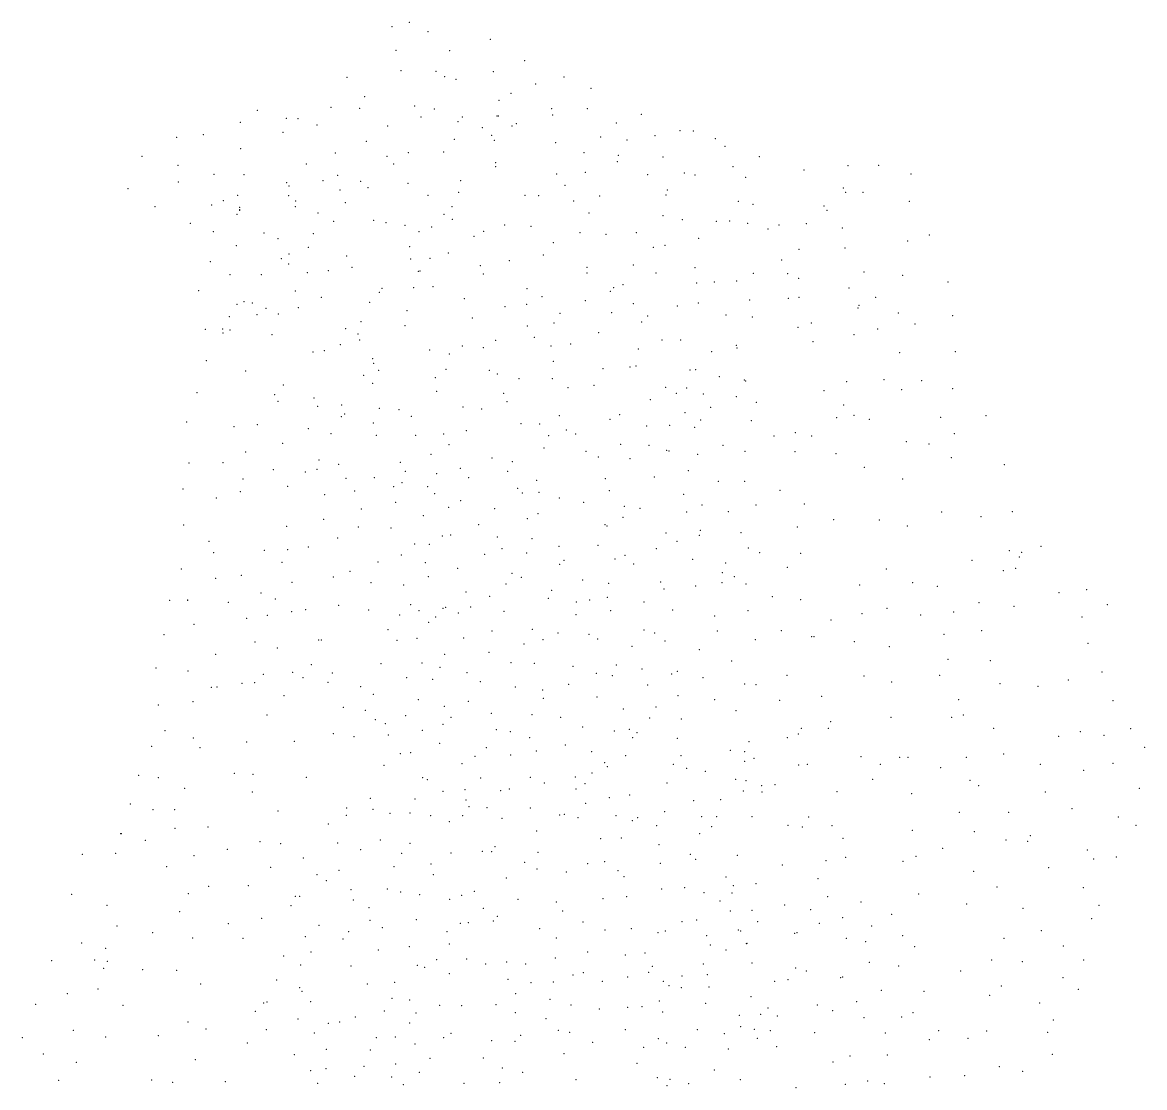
# Model space of a CAD drawing. Header units: metres. Extents: x 575963 to 576746, y 4027204 to 4027703.
# Drawn here: x 576504.6 to 576746.3, y 4027467.1 to 4027696.6 of the extents above; entities that cross this region are included whole.
import ezdxf

# ---------------------------------------------------------------- set-up
doc = ezdxf.new("R2010")
doc.units = ezdxf.units.M
doc.layers.add('NOKTAAĞAC', color=126, linetype='Continuous', lineweight=0)
doc.layers.add('NOKTAZEMIN', color=143, linetype='Continuous', lineweight=0)

msp = doc.modelspace()

# ---------------------------------------------------------------- linework, layer by layer
at = {"layer": 'NOKTAAĞAC'}
for p in [(576584.2203, 4027695.6578, 337.6478), (576587.9673, 4027696.5726, 337.7231), (576596.6343, 4027690.4596, 338.7802), (576612.7546, 4027688.3484, 339.9554), (576586.128, 4027686.1723, 338.566), (576593.6708, 4027686.0145, 339.2891), (576574.4893, 4027684.7301, 338.1095), (576595.5505, 4027684.9049, 339.5084), (576597.9534, 4027684.3305, 339.4249), (576615.1511, 4027683.2835, 340.7018), (576621.2602, 4027684.8159, 341.0573), (576609.8637, 4027681.3252, 340.5112), (576578.325, 4027680.5638, 339.1533), (576589.1056, 4027678.5449, 339.7861), (576607.2366, 4027679.7757, 340.8001), (576571.0244, 4027678.2801, 338.2067), (576577.2077, 4027678.0893, 339.2151), (576590.4477, 4027676.1825, 339.8973), (576593.349, 4027677.9613, 339.7818), (576599.3506, 4027676.1789, 340.4768), (576606.8296, 4027676.4375, 341.0185), (576607.099, 4027676.4101, 341.0319), (576618.5665, 4027678.021, 341.7361), (576618.8202, 4027676.6682, 341.6137), (576626.2881, 4027678.0352, 342.0497), (576561.4144, 4027675.8943, 338.405), (576563.9582, 4027675.8453, 338.8326), (576568.0404, 4027674.453, 338.5313), (576583.2432, 4027674.2495, 339.2867), (576598.4257, 4027675.1693, 340.3186), (576603.6804, 4027673.8811, 340.7612), (576610.0178, 4027674.2728, 341.2225), (576610.9825, 4027674.785, 341.4474), (576632.5195, 4027674.9456, 342.608), (576560.6977, 4027672.9357, 338.7786), (576597.6007, 4027671.4239, 340.3438), (576605.6853, 4027672.282, 341.2966), (576606.2385, 4027671.1621, 341.3152), (576629.1204, 4027671.8966, 342.6437), (576634.8401, 4027671.255, 343.2012), (576640.8539, 4027672.1727, 343.2447), (576646.2636, 4027673.2494, 343.3955), (576649.0838, 4027673.1936, 343.7304), (576653.8725, 4027671.5592, 343.936), (576578.6745, 4027670.9306, 339.2339), (576619.4705, 4027670.6897, 342.0403), (576655.9052, 4027669.8541, 344.1385), (576572.024, 4027668.4686, 338.9515), (576583.1135, 4027667.7568, 339.9057), (576587.7012, 4027668.5168, 340.4454), (576595.3399, 4027668.7, 340.8527), (576606.5536, 4027666.3461, 341.8166), (576625.584, 4027668.549, 342.5984), (576632.7673, 4027666.5597, 343.3568), (576632.9398, 4027667.9248, 343.3605), (576642.5655, 4027667.6178, 343.9518), (576565.7359, 4027666.0886, 339.0251), (576584.5266, 4027666.068, 339.9299), (576606.5359, 4027665.5058, 341.8152), (576619.6756, 4027663.9532, 342.836), (576625.8429, 4027664.2983, 343.2138), (576647.1666, 4027664.1079, 344.1521), (576657.6444, 4027665.4712, 344.2046), (576672.9563, 4027664.7593, 345.0415), (576682.4726, 4027665.6901, 345.0291), (576538.1995, 4027662.1988, 338.8321), (576552.3232, 4027663.7881, 338.8252), (576561.5116, 4027662.0306, 338.963), (576569.3083, 4027662.5237, 339.2957), (576572.5087, 4027663.6154, 339.6044), (576577.4223, 4027662.3271, 339.5716), (576587.6638, 4027661.9118, 340.5407), (576598.968, 4027662.4668, 341.618), (576621.4962, 4027661.4863, 342.7709), (576639.2472, 4027663.7964, 343.8346), (576649.5042, 4027663.7291, 344.5004), (576660.422, 4027663.2243, 344.7694), (576550.9441, 4027659.3304, 339.1084), (576561.9004, 4027659.2537, 338.9732), (576562.0167, 4027661.3105, 338.9002), (576572.9951, 4027660.453, 339.4732), (576578.9918, 4027660.9544, 339.5593), (576591.9242, 4027659.3218, 341.0372), (576598.5493, 4027659.9906, 342.0681), (576612.8398, 4027659.3315, 342.4918), (576615.817, 4027659.2742, 343.0267), (576628.9184, 4027659.1988, 343.5322), (576643.195, 4027659.3912, 344.292), (576643.5192, 4027660.4647, 344.1683), (576681.4615, 4027660.9176, 345.2632), (576681.9166, 4027659.9735, 345.3217), (576545.3422, 4027657.2429, 339.2378), (576547.892, 4027658.1926, 338.9711), (576551.3994, 4027656.7443, 339.3038), (576563.37, 4027656.8854, 339.335), (576563.4381, 4027658.1315, 339.3411), (576574.1502, 4027657.7573, 339.7245), (576597.1144, 4027656.9219, 341.9643), (576623.3532, 4027658.086, 343.3247), (576658.8109, 4027658.0216, 344.9217), (576661.9961, 4027657.4273, 345.0213), (576677.2991, 4027657.0416, 345.4526), (576550.8367, 4027655.2609, 339.3256), (576551.3998, 4027656.2406, 339.2894), (576551.4074, 4027656.1251, 339.2259), (576568.2478, 4027655.4935, 339.706), (576595.4025, 4027655.2303, 341.9233), (576626.6376, 4027655.5463, 343.6074), (576642.5767, 4027654.9728, 344.7587), (576677.9479, 4027656.1248, 345.6359), (576571.6239, 4027653.7356, 339.6198), (576580.2592, 4027653.9222, 340.4426), (576582.9106, 4027653.4494, 340.6119), (576587.0175, 4027652.8743, 341.1277), (576592.7657, 4027652.4762, 341.865), (576597.2038, 4027654.1383, 341.8128), (576608.4588, 4027652.9111, 342.8007), (576614.1183, 4027652.6326, 343.1579), (576654.0492, 4027653.7202, 345.2119), (576656.9559, 4027653.8038, 345.1987), (576660.8443, 4027653.2802, 345.2685), (576665.1774, 4027652.0629, 345.2814), (576667.5992, 4027652.9719, 345.3742), (576673.4378, 4027653.2248, 345.6275), (576681.2493, 4027652.2982, 345.5656), (576556.6472, 4027651.247, 339.2476), (576559.6181, 4027649.9635, 339.645), (576567.2511, 4027651.0894, 339.7854), (576590.0104, 4027651.5144, 341.863), (576601.8757, 4027650.4718, 342.7155), (576603.9281, 4027651.596, 342.5712), (576624.6677, 4027651.2947, 343.6561), (576630.3235, 4027650.9389, 344.4291), (576636.8036, 4027651.3239, 344.807), (576650.2982, 4027650.0613, 345.0096), (576550.6575, 4027648.4779, 339.5573), (576566.1711, 4027648.1305, 339.7251), (576587.9755, 4027648.2452, 342.0015), (576618.9504, 4027649.1379, 343.6067), (576640.5028, 4027648.1247, 344.866), (576643.0472, 4027648.54, 345.2179), (576671.8563, 4027647.7207, 345.9101), (576681.7765, 4027648.0024, 345.6897), (576560.387, 4027645.6796, 339.9594), (576561.9418, 4027644.5598, 340.0972), (576561.9751, 4027646.7202, 339.8305), (576574.4538, 4027646.2305, 340.7197), (576588.1967, 4027645.6229, 341.9697), (576592.4017, 4027645.7351, 342.2901), (576596.3414, 4027646.8919, 342.3738), (576609.4408, 4027645.2325, 343.4816), (576616.7988, 4027646.4456, 343.573), (576668.1169, 4027645.3871, 345.9945), (576565.9265, 4027642.6847, 340.3427), (576570.5162, 4027643.1171, 340.7579), (576575.5552, 4027643.8016, 340.748), (576589.8726, 4027642.9548, 342.4306), (576590.2108, 4027643.0639, 342.4373), (576603.255, 4027644.1792, 342.9704), (576603.8433, 4027642.4019, 342.8691), (576626.2217, 4027643.8421, 344.5466), (576626.2404, 4027642.5671, 344.5263), (576636.1951, 4027644.3047, 344.8596), (576649.4707, 4027643.7324, 345.3306), (576662.0256, 4027642.5429, 345.9276), (576669.4714, 4027642.435, 345.8782), (576633.991, 4027640.0586, 345.1745), (576649.8109, 4027640.4756, 345.4309), (576653.6429, 4027640.6971, 345.6623), (576658.4266, 4027640.8719, 345.6556), (576671.7831, 4027641.4571, 346.1262), (576703.947, 4027640.6859, 346.179), (576563.3839, 4027638.7423, 340.4983), (576569.0013, 4027637.3406, 340.9549), (576581.4885, 4027638.4627, 341.2447), (576582.0193, 4027639.3227, 341.1614), (576588.8397, 4027639.4109, 342.3931), (576593.0635, 4027639.6853, 342.4187), (576613.2753, 4027639.2377, 344.0837), (576616.4924, 4027637.4756, 343.9883), (576631.2219, 4027638.6593, 345.0733), (576631.9505, 4027639.419, 345.0625), (576671.9057, 4027637.391, 346.0178), (576682.6356, 4027639.3474, 346.4441), (576550.7715, 4027635.8299, 340.0789), (576552.3389, 4027636.4133, 340.1329), (576554.1106, 4027636.1679, 340.1877), (576557.0356, 4027635.001, 340.345), (576563.9844, 4027635.1397, 340.6613), (576579.3666, 4027636.2671, 341.3062), (576599.8037, 4027637.0882, 343.2028), (576608.5503, 4027635.3437, 344.0032), (576613.2189, 4027635.8588, 344.3734), (576625.8497, 4027636.6513, 344.7141), (576636.1597, 4027635.9915, 345.2236), (576645.6725, 4027635.4974, 345.6596), (576650.1638, 4027636.1494, 345.6933), (576661.2554, 4027636.8015, 345.7467), (576669.5661, 4027637.1211, 345.7814), (576684.5666, 4027635.0924, 346.5554), (576684.8418, 4027635.6463, 346.6588), (576549.1392, 4027633.1812, 339.9189), (576555.1296, 4027633.6339, 340.2999), (576559.7396, 4027633.7681, 340.4359), (576587.4321, 4027634.5167, 342.0514), (576601.5313, 4027632.9093, 343.5059), (576620.3669, 4027633.9301, 344.7709), (576631.5306, 4027634.0432, 345.3274), (576639.2582, 4027633.3502, 345.4222), (576656.1554, 4027633.5427, 345.9795), (576661.8473, 4027633.0917, 345.9254), (576547.7454, 4027630.5189, 340.2547), (576549.2897, 4027630.3074, 340.1627), (576574.237, 4027630.6378, 341.0875), (576577.5118, 4027632.1077, 341.2542), (576586.9821, 4027631.243, 342.4419), (576613.3707, 4027631.1989, 344.4531), (576619.0753, 4027631.8269, 344.6033), (576638.0216, 4027632.0317, 345.4687), (576671.6397, 4027630.8834, 346.5333), (576674.5531, 4027631.8343, 346.5191), (576696.8454, 4027631.5984, 346.8074), (576547.8094, 4027629.6454, 340.3341), (576558.3126, 4027629.2964, 340.6337), (576576.8643, 4027629.4538, 341.2623), (576577.2103, 4027628.2003, 341.421), (576606.5058, 4027628.1159, 344.6182), (576614.8577, 4027628.7235, 344.5436), (576642.3615, 4027628.1697, 345.7436), (576646.3945, 4027628.2055, 346.0752), (576674.8813, 4027627.8105, 346.4577), (576683.7496, 4027629.2984, 346.8678), (576567.1903, 4027625.569, 341.2808), (576569.6531, 4027625.8838, 341.153), (576573.0629, 4027627.1692, 341.232), (576592.2962, 4027626.0462, 343.1892), (576599.3248, 4027626.8528, 343.5083), (576603.8667, 4027626.5157, 343.9208), (576618.4644, 4027626.8853, 345.1536), (576622.7245, 4027627.3416, 345.4312), (576637.2329, 4027626.2105, 345.5979), (576653.0939, 4027625.653, 346.1567), (576658.3486, 4027626.9894, 346.1535), (576658.5494, 4027626.4131, 346.2756), (576580.0657, 4027624.1412, 341.7762), (576580.2438, 4027623.1529, 341.8131), (576596.5596, 4027625.1187, 343.3714), (576618.9452, 4027623.6025, 344.9133), (576578.1126, 4027620.573, 341.6654), (576581.3463, 4027621.6131, 341.9131), (576595.8318, 4027621.8216, 343.3546), (576605.1435, 4027621.6424, 344.1238), (576606.8764, 4027620.86, 344.494), (576629.6535, 4027621.9646, 345.5603), (576635.4902, 4027622.3345, 345.4646), (576636.7793, 4027622.5687, 345.5776), (576648.4227, 4027621.7298, 346.1333), (576649.5959, 4027621.785, 346.2953), (576560.7908, 4027618.506, 341.0853), (576580.0256, 4027618.8333, 342.0703), (576593.5065, 4027620.047, 343.5083), (576611.5552, 4027619.8653, 344.9193), (576618.7263, 4027619.8243, 344.8585), (576627.7436, 4027618.4239, 345.4427), (576643.1504, 4027618.0049, 346.3374), (576654.7135, 4027620.238, 346.2699), (576660.1137, 4027619.5679, 346.8764), (576660.3743, 4027619.3024, 346.9091), (576682.182, 4027619.1913, 347.3482), (576558.8864, 4027616.3881, 341.0008), (576567.3629, 4027615.7002, 341.5093), (576593.8221, 4027617.1173, 343.3249), (576608.2611, 4027616.6645, 344.7393), (576622.0878, 4027617.9355, 345.2751), (576645.452, 4027616.6781, 346.1422), (576647.662, 4027617.8514, 346.4617), (576651.2577, 4027616.5711, 346.6654), (576658.4012, 4027615.9583, 346.665), (576677.2839, 4027617.2606, 347.3876), (576559.6708, 4027614.9403, 341.2823), (576568.1848, 4027613.8461, 341.5627), (576573.3863, 4027614.1721, 341.6971), (576581.4658, 4027613.4515, 342.3999), (576585.7122, 4027613.185, 342.7886), (576599.4624, 4027613.7637, 344.0008), (576603.5127, 4027613.2826, 344.1458), (576608.9434, 4027614.9155, 344.6075), (576639.8533, 4027615.3061, 346.0732), (576652.8751, 4027613.6341, 346.8005), (576662.7143, 4027614.7539, 347.0649), (576681.4836, 4027614.158, 347.7249), (576573.2908, 4027611.6548, 342.0327), (576573.9757, 4027612.1962, 342.0274), (576588.3772, 4027611.7388, 343.0243), (576620.2335, 4027611.8554, 345.3823), (576631.1664, 4027611.0796, 345.8517), (576633.2286, 4027612.0613, 345.8188), (576647.3355, 4027612.5276, 346.3126), (576650.7041, 4027610.9559, 346.5458), (576661.622, 4027610.7839, 347.104), (576680.0168, 4027611.4205, 347.5597), (576683.7123, 4027611.939, 347.7142), (576702.4113, 4027611.545, 346.8458), (576555.1612, 4027609.9484, 341.0267), (576580.2086, 4027610.2944, 342.4656), (576600.1878, 4027608.6558, 344.0792), (576611.958, 4027610.1298, 344.6965), (576615.9988, 4027610.0941, 345.0071), (576621.7639, 4027608.7574, 345.6293), (576639.039, 4027609.6236, 346.2481), (576644.0322, 4027609.7649, 346.4123), (576649.3824, 4027609.3623, 346.5806), (576560.6578, 4027605.9439, 341.269), (576571.0894, 4027608.0261, 341.8466), (576580.8163, 4027607.6449, 342.7405), (576589.2843, 4027607.6124, 343.2331), (576595.2966, 4027607.8966, 343.892), (576617.9278, 4027607.5271, 345.3352), (576623.7346, 4027607.8942, 345.8674), (576671.0653, 4027608.2329, 347.4143), (576674.6238, 4027607.5059, 347.5373), (576705.3434, 4027608.0264, 346.7687), (576552.6803, 4027604.0294, 340.8989), (576592.5855, 4027603.5101, 343.5244), (576596.4802, 4027605.6469, 343.9793), (576616.973, 4027604.876, 345.4939), (576633.4692, 4027605.7065, 346.0062), (576639.5532, 4027605.4687, 346.2837), (576643.392, 4027604.4168, 346.2689), (576643.8641, 4027604.2452, 346.2646), (576650.0548, 4027603.546, 347.0242), (576655.4983, 4027605.5075, 346.9656), (576670.9976, 4027604.0956, 347.0461), (576679.8729, 4027603.6647, 347.6339), (576699.9118, 4027605.7858, 347.1409), (576568.4411, 4027602.311, 341.7864), (576572.6926, 4027601.4089, 342.1226), (576586.0188, 4027601.822, 342.8628), (576605.7323, 4027602.7756, 344.3708), (576610.1513, 4027601.9486, 344.7971), (576635.4612, 4027602.6153, 346.3926), (576558.6122, 4027600.2484, 341.2998), (576565.496, 4027599.7711, 341.6159), (576568.0743, 4027600.291, 341.7272), (576587.0647, 4027599.8872, 343.2686), (576593.8473, 4027599.3492, 343.7411), (576598.9102, 4027600.5424, 343.926), (576609.089, 4027599.883, 344.6842), (576648.0068, 4027600.04, 346.6969), (576552.0817, 4027598.2299, 340.991), (576561.6875, 4027596.6367, 341.4036), (576574.2965, 4027598.3382, 342.4002), (576580.4134, 4027598.5461, 342.5494), (576584.5654, 4027596.5817, 342.88), (576586.3274, 4027597.4056, 343.3357), (576591.904, 4027596.6076, 343.4171), (576600.7193, 4027598.5245, 343.8553), (576611.2476, 4027596.2342, 344.9283), (576615.3348, 4027597.9192, 345.3938), (576630.1614, 4027598.2705, 346.0462), (576654.4737, 4027597.7132, 347.0492), (576660.1599, 4027597.7422, 347.401), (576546.3699, 4027594.1714, 341.1141), (576551.5341, 4027595.4962, 341.2426), (576569.6916, 4027594.8454, 341.6899), (576576.1223, 4027595.6474, 342.3171), (576593.4168, 4027595.063, 343.624), (576612.3021, 4027595.195, 344.8713), (576615.8402, 4027595.3481, 345.4434), (576620.2489, 4027594.1568, 345.7309), (576631.0488, 4027595.7063, 346.0801), (576647.0351, 4027594.9082, 346.6415), (576577.5828, 4027591.7729, 342.2235), (576584.9687, 4027593.218, 342.9406), (576596.4162, 4027592.1375, 343.5838), (576598.9964, 4027593.5342, 343.9847), (576606.3323, 4027591.835, 344.2434), (576625.482, 4027593.1814, 345.7245), (576634.259, 4027592.3412, 346.0132), (576637.6127, 4027591.9199, 346.2614), (576650.9824, 4027592.6606, 347.0723), (576569.4781, 4027589.5219, 341.9697), (576590.984, 4027590.3077, 343.1774), (576613.3245, 4027589.698, 345.129), (576615.6191, 4027590.7599, 345.2972), (576633.9348, 4027589.9791, 346.1095), (576647.6532, 4027591.1026, 346.6901), (576656.6482, 4027591.1717, 347.2725), (576561.4955, 4027588.0598, 341.761), (576576.9147, 4027587.8567, 342.2925), (576584.0113, 4027587.7029, 342.8194), (576602.8795, 4027588.4057, 343.8226), (576630.1107, 4027588.4036, 345.9738), (576630.494, 4027588.0699, 345.9904), (576643.229, 4027586.5874, 346.8982), (576650.6532, 4027587.1819, 346.9331), (576659.4124, 4027586.6546, 347.4825), (576671.4879, 4027587.92, 347.7481), (576544.7631, 4027584.8217, 341.2826), (576572.5028, 4027585.5326, 342.0239), (576589.0608, 4027584.2342, 343.1251), (576592.2479, 4027584.155, 343.2811), (576595.0337, 4027585.9742, 343.6077), (576596.8089, 4027586.1767, 343.5394), (576606.8594, 4027585.745, 344.3694), (576614.3545, 4027585.3858, 344.9397), (576645.5857, 4027584.817, 346.5264), (576650.4178, 4027586.0691, 346.8358), (576545.7742, 4027582.3562, 341.3255), (576556.6942, 4027582.8724, 341.3181), (576561.7086, 4027583.0417, 341.6554), (576566.1585, 4027583.5704, 341.6931), (576586.2132, 4027581.8733, 342.9072), (576604.1365, 4027581.9843, 344.0161), (576607.8723, 4027583.2508, 344.3131), (576613.2077, 4027582.2719, 344.9036), (576620.1759, 4027583.7117, 345.3224), (576628.608, 4027583.9331, 345.8663), (576634.3944, 4027581.765, 346.0756), (576641.181, 4027583.208, 346.0995), (576660.9306, 4027583.3695, 347.5578), (576663.3883, 4027582.3582, 347.6992), (576672.2063, 4027582.2489, 347.6882), (576717.1973, 4027582.7633, 347.1731), (576719.8424, 4027582.4468, 347.2209), (576724.0414, 4027583.7169, 347.0178), (576560.4732, 4027580.2883, 341.5364), (576581.2011, 4027580.3775, 342.3914), (576591.398, 4027580.1889, 343.1377), (576620.3319, 4027579.8252, 344.986), (576621.2773, 4027580.7158, 345.3204), (576632.2733, 4027580.9628, 345.9288), (576636.2509, 4027579.9489, 345.9929), (576648.9622, 4027580.9602, 346.7806), (576656.0985, 4027580.1262, 347.3873), (576719.3177, 4027581.4211, 347.2189), (576551.7066, 4027577.472, 341.5454), (576571.5441, 4027577.0833, 342.2526), (576575.1778, 4027578.3582, 342.2595), (576592.0437, 4027577.1775, 343.2866), (576610.0566, 4027577.8872, 344.51), (576612.0446, 4027577.0498, 344.6259), (576655.3825, 4027578.0741, 347.2059), (576657.968, 4027577.216, 347.3618), (576669.3552, 4027579.173, 347.6781), (576715.8906, 4027578.4744, 347.4921), (576718.5258, 4027578.9526, 347.5635), (576546.232, 4027576.8442, 341.2089), (576562.6494, 4027575.9898, 341.7385), (576579.689, 4027575.9102, 342.2085), (576586.683, 4027575.4011, 342.9328), (576608.7647, 4027575.631, 344.3743), (576625.2582, 4027576.4567, 345.3252), (576630.8918, 4027575.7383, 345.4719), (576642.1091, 4027576.0397, 346.4657), (576642.7671, 4027574.5223, 346.2646), (576649.6391, 4027575.1606, 346.5446), (576655.3272, 4027575.901, 347.0285), (576660.4708, 4027575.6279, 347.4522), (576540.1917, 4027572.1841, 341.1017), (576540.2063, 4027572.1052, 341.1448), (576555.9599, 4027573.6469, 341.7663), (576559.078, 4027572.4136, 341.7737), (576600.1725, 4027573.8647, 343.6476), (576605.2536, 4027572.9311, 343.9156), (576617.9067, 4027572.526, 344.9349), (576618.5855, 4027574.2475, 344.7872), (576626.773, 4027572.2, 345.0713), (576630.61, 4027572.727, 345.4577), (576672.255, 4027572.2584, 347.4508), (576548.9359, 4027571.6756, 341.4628), (576562.6102, 4027569.6808, 341.6494), (576565.6249, 4027570.0648, 341.7252), (576572.7182, 4027570.9922, 342.1947), (576579.1877, 4027570.0086, 342.3335), (576588.2347, 4027571.1328, 342.8438), (576590.0025, 4027569.8798, 342.9303), (576595.1512, 4027570.3791, 343.2575), (576595.7465, 4027570.5566, 343.273), (576601.1342, 4027570.6411, 343.6799), (576608.3179, 4027569.7198, 344.001), (576623.9235, 4027571.7076, 344.8314), (576631.3128, 4027569.8944, 345.4182), (576638.4931, 4027571.7491, 345.7791), (576644.6321, 4027570.0199, 346.3461), (576738.3036, 4027571.1272, 346.7629), (576552.885, 4027568.239, 341.6375), (576557.3059, 4027568.8831, 341.356), (576585.8568, 4027568.9534, 342.6944), (576592.0783, 4027567.3619, 342.8827), (576593.603, 4027568.5111, 342.9745), (576598.4745, 4027569.3794, 343.7053), (576623.8389, 4027568.98, 345.0667), (576653.7078, 4027568.7051, 346.5817), (576583.3016, 4027565.7754, 342.372), (576605.7104, 4027565.4636, 343.4971), (576614.4435, 4027565.8444, 344.1292), (576619.9919, 4027565.0644, 344.3663), (576638.5043, 4027565.7311, 345.7354), (576640.7828, 4027565.0854, 345.5872), (576703.0876, 4027564.7698, 347.0951), (576554.6826, 4027563.1308, 341.607), (576568.3871, 4027563.5556, 341.8181), (576568.9404, 4027563.5801, 341.7759), (576585.2853, 4027563.4468, 342.6842), (576589.6151, 4027563.878, 342.7046), (576599.6238, 4027563.9664, 343.5019), (576612.6102, 4027562.7065, 344.1831), (576616.75, 4027563.6493, 344.1797), (576626.6579, 4027564.767, 344.9987), (576628.477, 4027563.7758, 344.8594), (576643.0064, 4027563.3164, 345.555), (576674.6024, 4027564.2539, 347.2108), (576675.078, 4027564.2444, 347.1466), (576683.8081, 4027563.2175, 347.1893), (576546.2209, 4027560.4267, 341.2823), (576559.493, 4027561.7952, 341.772), (576595.5696, 4027560.4269, 343.0749), (576605.1189, 4027560.8933, 343.6498), (576635.909, 4027562.2021, 345.3052), (576566.7985, 4027558.2316, 341.8172), (576581.825, 4027558.4344, 342.3225), (576590.6325, 4027558.6046, 342.5922), (576594.5212, 4027557.6764, 342.7515), (576609.8385, 4027558.667, 343.3164), (576614.8568, 4027558.5364, 343.6613), (576623.1922, 4027557.8518, 344.2868), (576632.5175, 4027558.1754, 344.8167), (576556.4812, 4027556.1466, 341.5488), (576562.7796, 4027556.5862, 341.5784), (576565.0394, 4027555.4212, 341.6651), (576571.3266, 4027556.444, 341.8029), (576600.3231, 4027556.5238, 343.0767), (576628.2184, 4027556.3348, 344.4877), (576631.6783, 4027555.856, 344.5932), (576638.0477, 4027557.2925, 344.9496), (576644.4684, 4027556.2059, 345.4208), (576645.6971, 4027556.7832, 345.4108), (576545.2648, 4027553.3549, 341.589), (576546.4682, 4027553.4315, 341.5925), (576551.8728, 4027554.1914, 341.5704), (576554.5979, 4027554.3414, 341.5022), (576570.4425, 4027554.4147, 341.9045), (576577.4481, 4027553.5143, 342.031), (576592.9758, 4027555.0898, 342.7607), (576603.2141, 4027554.5907, 342.8854), (576610.7754, 4027553.4545, 343.2382), (576616.6527, 4027552.7962, 343.6255), (576660.1906, 4027554.1032, 346.5223), (576662.6057, 4027553.926, 346.8995), (576560.9411, 4027551.5427, 341.6301), (576580.1454, 4027551.8098, 342.0201), (576589.8654, 4027550.7298, 342.1094), (576600.6702, 4027550.3049, 342.7971), (576616.777, 4027550.9573, 343.6624), (576653.7108, 4027550.6814, 346.1676), (576667.7343, 4027550.5435, 346.582), (576676.7727, 4027551.4036, 347.1654), (576573.6894, 4027549.0681, 341.9569), (576578.4374, 4027548.418, 341.9601), (576595.4464, 4027549.2542, 342.8914), (576580.5872, 4027546.3832, 342.0038), (576582.7657, 4027545.538, 342.4248), (576587.1739, 4027547.2318, 342.3217), (576596.8887, 4027546.8795, 342.5676), (576605.5736, 4027547.7616, 342.8393), (576614.3493, 4027547.4684, 343.3518), (576639.6807, 4027546.7577, 344.6997), (576646.4993, 4027546.5459, 344.9274), (576678.7028, 4027545.9224, 346.9409), (576707.2579, 4027547.3858, 346.9552), (576535.298, 4027544.0541, 341.6626), (576571.5699, 4027543.3759, 341.765), (576583.4039, 4027543.0956, 342.1221), (576590.7306, 4027544.1134, 342.1989), (576595.191, 4027545.4144, 342.3023), (576606.6617, 4027544.2147, 342.6891), (576609.6597, 4027543.7978, 342.9854), (576625.278, 4027544.7796, 343.3712), (576632.1294, 4027543.9727, 343.9519), (576635.3162, 4027544.3042, 344.243), (576636.999, 4027543.6097, 344.3866), (576671.7431, 4027543.3295, 346.8126), (576672.3858, 4027544.5411, 346.7646), (576678.237, 4027544.4855, 347.0755), (576713.8275, 4027544.5419, 347.1499), (576732.4748, 4027543.8223, 346.731), (576541.4229, 4027542.4134, 341.4453), (576563.1643, 4027541.713, 341.9386), (576576.0375, 4027542.7053, 341.849), (576621.5664, 4027540.9436, 342.7481), (576636.0352, 4027542.4969, 344.1798), (576645.6617, 4027542.3842, 344.7365), (576661.1376, 4027541.613, 345.4004), (576669.3346, 4027542.5202, 346.3259), (576585.9766, 4027539.0491, 342.0257), (576588.2494, 4027539.263, 342.0542), (576602.0476, 4027538.5009, 342.4413), (576609.7906, 4027538.7908, 342.4172), (576615.3272, 4027539.6136, 342.6894), (576627.2338, 4027539.4947, 343.3748), (576634.5308, 4027538.6045, 343.8316), (576646.4734, 4027538.6111, 344.4158), (576657.111, 4027539.8031, 344.7827), (576660.1915, 4027539.5103, 345.0711), (576693.5836, 4027538.2653, 346.8335), (576695.3724, 4027538.2969, 346.8094), (576707.944, 4027538.2976, 346.6741), (576715.9804, 4027539.0032, 346.7537), (576582.5064, 4027536.5403, 341.8914), (576599.2883, 4027536.8955, 341.9963), (576629.9901, 4027537.1097, 343.2071), (576630.5793, 4027536.2874, 343.2526), (576644.7778, 4027536.7475, 344.1672), (576647.7061, 4027535.8746, 344.4097), (576660.2013, 4027537.3925, 344.8373), (576662.1812, 4027538.0771, 344.823), (576671.7985, 4027536.5872, 346.2069), (576673.7053, 4027536.7952, 346.2698), (576689.4163, 4027536.7391, 346.75), (576533.8656, 4027533.861, 341.6235), (576554.2353, 4027534.6212, 341.6096), (576590.8196, 4027533.8964, 342.1316), (576591.8384, 4027533.4749, 341.9734), (576603.3354, 4027533.7878, 341.964), (576613.992, 4027533.958, 342.5427), (576623.6876, 4027534.0485, 342.5587), (576627.3067, 4027534.8921, 342.9397), (576651.7033, 4027535.2391, 344.9282), (576658.271, 4027533.5587, 344.5024), (576687.7275, 4027533.5047, 346.4021), (576595.1629, 4027530.9329, 341.9148), (576599.9463, 4027531.2814, 341.7535), (576607.5934, 4027531.0893, 342.0069), (576609.4853, 4027531.4832, 342.2178), (576617.0171, 4027532.744, 342.3443), (576623.8411, 4027531.4591, 342.5225), (576625.783, 4027532.5757, 342.566), (576643.4191, 4027532.7615, 343.67), (576659.8822, 4027530.9869, 344.2396), (576660.4932, 4027533.2548, 344.62), (576663.8592, 4027532.1683, 344.5739), (576666.7388, 4027532.421, 344.7506), (576710.6239, 4027532.1621, 346.2718), (576745.2034, 4027531.6272, 346.6629), (576554.136, 4027530.773, 341.5216), (576579.5013, 4027529.431, 341.3684), (576589.1421, 4027529.3163, 341.6021), (576600.1299, 4027529.1165, 341.664), (576630.9956, 4027529.551, 342.7838), (576635.4168, 4027530.1504, 343.3986), (576649.181, 4027528.9413, 343.418), (576663.9194, 4027530.7797, 344.3583), (576680.0436, 4027530.8614, 346.3558), (576532.6989, 4027526.9986, 341.6941), (576537.4081, 4027527.0353, 341.7279), (576574.4228, 4027527.361, 341.5265), (576580.1289, 4027527.0528, 341.4063), (576583.7958, 4027526.2051, 341.6618), (576588.063, 4027526.2771, 341.6363), (576600.7546, 4027527.647, 341.6923), (576604.6921, 4027527.4634, 341.5051), (576614.0355, 4027527.3503, 341.8062), (576625.9307, 4027528.3384, 342.3551), (576642.9484, 4027526.5781, 343.3113), (576570.4543, 4027523.9475, 341.5068), (576574.3699, 4027525.7503, 341.394), (576592.5608, 4027525.6903, 341.5465), (576596.5705, 4027524.3872, 341.6167), (576599.4514, 4027525.7436, 341.4963), (576607.8709, 4027525.1404, 341.5462), (576620.3221, 4027525.8548, 342.0943), (576621.3336, 4027525.9858, 342.0261), (576624.2988, 4027525.2571, 341.8257), (576632.4334, 4027525.735, 342.5921), (576635.9867, 4027524.666, 342.6955), (576637.1185, 4027525.2888, 342.8285), (576650.9011, 4027525.4599, 343.1289), (576654.1733, 4027525.4839, 343.0284), (576661.737, 4027525.5056, 343.7833), (576674.0004, 4027525.4485, 344.8459), (576740.6749, 4027525.3958, 346.0421), (576525.7475, 4027521.856, 341.8962), (576525.9065, 4027521.8052, 341.8008), (576615.3853, 4027522.4098, 341.6776), (576641.2042, 4027523.5879, 342.527), (576650.517, 4027521.7996, 342.7937), (576653.0786, 4027523.3341, 343.143), (576669.5375, 4027523.6099, 344.1363), (576672.6058, 4027523.2526, 344.7265), (576678.9722, 4027523.5433, 344.8085), (576744.4625, 4027523.6135, 345.7454), (576531.0314, 4027520.3622, 341.8707), (576560.2408, 4027519.6998, 341.6279), (576572.4856, 4027519.8087, 341.3642), (576581.6552, 4027520.4586, 341.1438), (576588.0663, 4027519.7495, 341.5386), (576606.4037, 4027519.0297, 341.5142), (576629.1835, 4027520.748, 341.9898), (576633.6406, 4027520.8776, 342.1155), (576641.7262, 4027519.4745, 342.3172), (576681.3785, 4027520.8492, 344.8055), (576721.1649, 4027520.151, 345.5735), (576541.5308, 4027517.1161, 341.61), (576565.0862, 4027516.573, 341.2821), (576577.4763, 4027518.3823, 341.4283), (576586.2846, 4027517.5907, 341.0357), (576596.8891, 4027517.6591, 341.426), (576603.6725, 4027518.0548, 341.6816), (576605.7037, 4027517.9761, 341.4783), (576615.646, 4027517.8137, 341.811), (576648.4672, 4027517.3771, 342.5369), (576658.5938, 4027517.176, 342.2072), (576681.9286, 4027516.7619, 344.5729), (576740.2402, 4027516.7846, 344.5057), (576535.6787, 4027514.7126, 341.8709), (576558.0901, 4027514.5976, 341.557), (576584.6088, 4027514.7223, 340.8876), (576592.5688, 4027515.2853, 341.1264), (576612.7932, 4027515.6655, 341.5722), (576615.4024, 4027514.2176, 341.4757), (576626.3453, 4027515.3967, 341.5743), (576630.0488, 4027515.7947, 341.686), (576642.0161, 4027515.4732, 342.197), (576649.6316, 4027516.3152, 342.3077), (576677.6693, 4027515.9846, 344.5297), (576568.0501, 4027513.0226, 341.4996), (576570.0442, 4027511.6892, 341.6254), (576572.7992, 4027513.9591, 341.2091), (576593.1334, 4027513.0036, 341.0806), (576632.9226, 4027513.8729, 341.6972), (576634.1501, 4027512.5895, 341.4415), (576656.152, 4027512.4841, 342.2329), (576675.9499, 4027512.1464, 343.3141), (576575.3846, 4027509.7424, 341.1868), (576583.2059, 4027509.9279, 340.9013), (576586.0824, 4027509.245, 340.8305), (576601.92, 4027509.4058, 341.1243), (576642.2734, 4027509.8813, 341.0559), (576647.2336, 4027510.2074, 341.9), (576714.5645, 4027510.3768, 343.5961), (576540.3365, 4027508.9282, 341.5012), (576563.3379, 4027508.3092, 341.4182), (576564.326, 4027508.3641, 341.3885), (576575.8852, 4027507.552, 341.3348), (576590.163, 4027508.6702, 340.8481), (576596.647, 4027507.7048, 340.9318), (576599.236, 4027508.5546, 340.946), (576611.3264, 4027507.6527, 341.0668), (576619.6218, 4027507.0817, 341.058), (576629.6834, 4027507.7977, 341.0919), (576634.7561, 4027508.2661, 340.9621), (576651.4069, 4027509.1408, 341.7638), (576654.8617, 4027507.3202, 341.539), (576657.4616, 4027509.0844, 341.8708), (576678.0409, 4027508.2418, 342.159), (576685.2679, 4027507.0862, 342.3216), (576562.4235, 4027506.3248, 341.2905), (576579.2655, 4027505.9152, 341.2063), (576603.8689, 4027505.7587, 341.1047), (576621.0016, 4027505.1822, 340.8728), (576657.1222, 4027505.1805, 341.3668), (576661.7326, 4027505.3216, 341.0879), (576668.824, 4027506.489, 341.5836), (576674.3882, 4027505.4539, 341.6603), (576691.8543, 4027504.4644, 341.9616), (576524.9782, 4027501.9611, 342.1272), (576556.1282, 4027503.6153, 341.5279), (576568.4407, 4027502.0845, 341.2262), (576579.48, 4027503.1879, 341.034), (576589.4274, 4027503.3145, 340.7849), (576598.9475, 4027502.5135, 340.73), (576600.6762, 4027502.6407, 340.7212), (576606.0339, 4027502.9886, 340.9714), (576606.86, 4027504.0119, 340.7861), (576646.6801, 4027502.889, 340.7506), (576649.8435, 4027503.2139, 340.7729), (576662.9616, 4027502.9026, 340.7523), (576676.2968, 4027502.5222, 341.3717), (576681.2728, 4027503.7255, 341.806), (576687.5427, 4027501.9245, 341.488), (576734.963, 4027503.5134, 343.4596), (576565.5433, 4027499.6748, 341.1324), (576574.8349, 4027500.729, 341.2428), (576582.1292, 4027501.5623, 340.6623), (576596.0306, 4027500.7317, 340.7444), (576615.9832, 4027501.3518, 340.7769), (576630.0707, 4027501.0975, 340.592), (576635.7419, 4027501.3634, 340.6094), (576641.5386, 4027500.4976, 340.6533), (576643.0543, 4027500.8322, 340.5032), (576652.0082, 4027499.87, 340.217), (576658.821, 4027501.0957, 340.7713), (576659.333, 4027500.8379, 340.8478), (576670.9404, 4027500.3901, 340.6674), (576671.4666, 4027500.4761, 340.7366), (576694.1827, 4027499.8848, 341.3124), (576522.4929, 4027497.1393, 341.987), (576552.1249, 4027499.2769, 341.6669), (576573.6347, 4027499.1222, 341.3046), (576587.9129, 4027497.5223, 340.8542), (576596.5332, 4027498.0724, 340.4949), (576619.585, 4027499.3223, 340.5976), (576652.7795, 4027497.8218, 340.139), (576660.5234, 4027498.1377, 340.2419), (576660.6628, 4027498.174, 340.2432), (576682.0903, 4027499.2568, 341.3029), (576686.2784, 4027498.5372, 340.9164), (576716.036, 4027499.3157, 341.48), (576728.8571, 4027497.605, 341.6213), (576560.8482, 4027495.4462, 341.2345), (576566.7123, 4027496.3173, 341.1695), (576581.2593, 4027496.7489, 340.7664), (576593.8023, 4027494.726, 340.5255), (576600.2514, 4027494.8249, 340.5141), (576619.4103, 4027495.0587, 340.42), (576626.3585, 4027496.3644, 340.4068), (576634.441, 4027495.6648, 340.1449), (576638.7251, 4027496.1115, 340.2338), (576656.1695, 4027496.7752, 340.0541), (576520.157, 4027494.5831, 341.9514), (576522.0541, 4027492.8384, 341.8885), (576522.878, 4027494.3029, 341.9117), (576564.5302, 4027493.5419, 341.22), (576575.3443, 4027493.3538, 340.8715), (576589.6218, 4027493.4733, 340.5949), (576591.2197, 4027493.0704, 340.7037), (576604.3544, 4027493.7695, 340.4941), (576608.8998, 4027494.2119, 340.6191), (576612.9675, 4027493.7525, 340.3692), (576640.2674, 4027493.2547, 339.8297), (576651.2747, 4027493.7772, 339.7795), (576661.7322, 4027493.9394, 339.7786), (576671.1622, 4027492.8701, 340.2149), (576687.0487, 4027494.1416, 340.9402), (576693.3718, 4027493.3387, 340.5908), (576720.0026, 4027494.2324, 340.5888), (576559.3371, 4027490.2986, 341.1827), (576596.5299, 4027491.6698, 340.5668), (576609.2211, 4027490.4222, 340.4223), (576618.9567, 4027489.8719, 340.2299), (576623.2182, 4027491.386, 339.9789), (576625.4074, 4027491.9001, 339.9734), (576629.5092, 4027490.0357, 339.8687), (576634.9678, 4027490.983, 339.7799), (576639.4784, 4027491.9891, 339.8494), (576642.6272, 4027490.0494, 339.8656), (576646.6617, 4027491.1637, 339.613), (576652.1312, 4027491.4779, 339.6963), (576666.6616, 4027490.0082, 339.8997), (576669.5344, 4027490.4054, 339.9752), (576673.4733, 4027492.2227, 340.3005), (576680.8362, 4027490.844, 340.1768), (576681.2732, 4027490.9247, 340.2022), (576520.8907, 4027488.4072, 341.7619), (576564.3364, 4027488.6295, 341.1242), (576564.837, 4027487.8534, 341.1591), (576578.9098, 4027489.4666, 340.8614), (576584.7617, 4027489.7723, 340.8581), (576614.1268, 4027489.7346, 340.24), (576643.8618, 4027489.1255, 339.582), (576646.5417, 4027488.6606, 339.3917), (576652.46, 4027488.8231, 339.2599), (576689.6266, 4027488.0911, 339.8732), (576715.4979, 4027489.0394, 339.5724), (576556.5697, 4027485.3649, 340.973), (576557.2633, 4027485.5457, 341.1581), (576566.6549, 4027485.6656, 341.0459), (576584.1881, 4027486.3665, 340.6218), (576587.973, 4027486.016, 340.5655), (576610.849, 4027487.373, 340.0992), (576618.2341, 4027486.1249, 339.858), (576641.7824, 4027485.7573, 339.075), (576651.7604, 4027485.2558, 339.2672), (576661.5605, 4027486.7423, 339.2531), (576684.3124, 4027485.6558, 339.4909), (576554.758, 4027483.5708, 341.0415), (576582.5701, 4027483.613, 340.5024), (576589.4031, 4027483.182, 340.4831), (576594.4613, 4027484.8854, 340.3931), (576599.1745, 4027484.7957, 340.3706), (576606.5874, 4027484.9619, 340.131), (576610.7645, 4027483.2741, 339.9007), (576622.7866, 4027484.9575, 339.7265), (576628.8644, 4027484.0528, 339.6059), (576634.9591, 4027484.4197, 339.6636), (576638.0447, 4027484.5826, 339.376), (576642.503, 4027483.4165, 339.1154), (576659.0613, 4027482.7222, 338.9304), (576663.6346, 4027482.9019, 338.9304), (576665.2094, 4027484.2584, 339.445), (576667.2396, 4027482.58, 339.2488), (576675.8304, 4027484.9233, 339.8605), (576679.157, 4027483.6735, 339.1468), (576696.4084, 4027483.2937, 338.9086), (576563.9124, 4027481.9336, 340.803), (576570.4663, 4027480.9588, 340.5486), (576572.9346, 4027481.2504, 340.5024), (576576.3064, 4027482.3143, 340.5726), (576587.9938, 4027481.0759, 340.3163), (576617.3953, 4027481.9916, 340.0272), (576659.2851, 4027480.2667, 339.0209), (576685.8528, 4027482.1995, 338.7843), (576693.9695, 4027482.3729, 338.653), (576515.5519, 4027479.5033, 341.8973), (576522.4771, 4027478.0408, 341.9397), (576544.1183, 4027479.7311, 341.4414), (576557.1431, 4027479.6455, 340.7071), (576567.4317, 4027478.9183, 340.6302), (576580.8444, 4027477.8949, 340.4555), (576584.9111, 4027478.0095, 340.3796), (576595.3512, 4027477.9174, 340.3906), (576596.9375, 4027478.7902, 340.2161), (576611.9032, 4027478.3699, 339.5788), (576620.0155, 4027479.4647, 339.6939), (576622.484, 4027479.031, 339.4549), (576650.0066, 4027479.5905, 338.9965), (576655.7702, 4027478.7531, 338.783), (576662.2738, 4027479.7184, 338.7829), (576662.9003, 4027477.752, 338.6567), (576665.7051, 4027479.3773, 338.6794), (576675.2232, 4027478.9439, 338.4519), (576690.4814, 4027478.8895, 338.273), (576725.4628, 4027479.0492, 337.8384), (576553.0337, 4027476.7097, 340.8663), (576570.0629, 4027475.3771, 340.6137), (576589.178, 4027476.5471, 340.1355), (576605.6539, 4027477.2272, 339.5651), (576610.6824, 4027477.0712, 339.5241), (576627.4429, 4027476.8719, 339.3944), (576638.3921, 4027475.8245, 338.8392), (576641.578, 4027477.6771, 339.1521), (576643.3673, 4027476.7171, 338.8082), (576647.4074, 4027475.8092, 338.7827), (576656.6741, 4027475.4157, 338.5482), (576667.0509, 4027475.9414, 338.2881), (576699.948, 4027477.4542, 338.0042), (576509.0525, 4027474.3526, 342.0533), (576541.8208, 4027473.1856, 341.5141), (576563.1431, 4027474.2563, 340.6314), (576579.5063, 4027475.1997, 340.3414), (576592.4138, 4027473.4383, 340.1842), (576603.8793, 4027473.5318, 339.6763), (576682.8367, 4027473.9213, 337.534), (576690.9333, 4027474.1642, 337.6458), (576566.686, 4027470.7787, 340.7034), (576569.9444, 4027471.2049, 340.6324), (576578.1896, 4027471.6929, 340.4771), (576584.9779, 4027472.1853, 340.3392), (576607.9745, 4027471.3439, 339.4417), (576653.6188, 4027470.9473, 338.3151), (576679.2015, 4027472.6283, 337.3274), (576512.4065, 4027468.6849, 341.9791), (576532.4503, 4027468.7536, 341.5996), (576576.12, 4027469.533, 340.4612), (576584.1143, 4027469.4442, 340.3197), (576590.073, 4027470.3872, 340.298), (576607.3698, 4027468.1655, 339.3474), (576612.3192, 4027470.449, 339.4955), (576623.8485, 4027468.828, 339.0503), (576641.365, 4027469.2428, 338.4225), (576644.0998, 4027468.9366, 338.3503), (576659.242, 4027468.8156, 337.5028), (576686.6963, 4027468.5201, 336.8219), (576586.6086, 4027467.764, 340.2126), (576599.6791, 4027468.0283, 339.6962), (576643.4201, 4027467.5332, 338.2704), (576648.1237, 4027467.9713, 338.2387), (576671.245, 4027467.143, 336.8664), (576681.8744, 4027467.8465, 336.7271), (576690.296, 4027467.9929, 336.5236)]:
    msp.add_point(p, dxfattribs=at)
at = {"layer": 'NOKTAZEMIN'}
for p in [(576591.9673, 4027694.6161, 337.982), (576605.4162, 4027692.9281, 339.2493), (576585.0566, 4027690.5671, 338.1202), (576606.0209, 4027685.9722, 339.8872), (576627.0772, 4027682.3659, 341.3789), (576555.1515, 4027677.6756, 338.1474), (576637.9071, 4027676.7528, 342.8303), (576551.5465, 4027675.0671, 338.6873), (576537.7896, 4027671.8149, 338.6437), (576543.5481, 4027672.3858, 338.7725), (576551.6282, 4027669.4073, 338.6415), (576530.3591, 4027667.7526, 338.8162), (576663.3583, 4027667.6749, 344.6076), (576538.0765, 4027665.792, 338.7692), (576689.059, 4027665.7662, 345.2621), (576696.011, 4027663.9123, 344.8198), (576545.8148, 4027663.8857, 338.8003), (576527.3266, 4027660.7887, 339.2385), (576685.7054, 4027659.9489, 345.3821), (576533.1703, 4027656.8679, 339.2338), (576695.6772, 4027658.0108, 345.0374), (576540.7296, 4027653.2948, 339.2216), (576646.779, 4027654.0959, 345.0089), (576545.738, 4027651.5342, 339.306), (576695.2941, 4027649.4809, 345.545), (576699.9292, 4027650.8099, 346.0316), (576545.0492, 4027645.0099, 339.7008), (576549.328, 4027642.2137, 339.6346), (576556.0291, 4027642.236, 339.755), (576641.0915, 4027642.6028, 345.2352), (576685.9038, 4027642.7935, 346.2202), (576694.2282, 4027642.1076, 346.3778), (576542.5228, 4027638.8236, 339.578), (576688.4328, 4027637.3952, 346.6537), (576693.2756, 4027633.9945, 346.6267), (576704.9973, 4027633.4346, 346.1039), (576544.0142, 4027630.4992, 340.0603), (576688.8489, 4027630.5071, 347.0668), (576628.7332, 4027629.7305, 345.2409), (576693.5557, 4027625.4325, 346.5961), (576705.5777, 4027625.6711, 346.356), (576544.1699, 4027623.7127, 340.0563), (576552.6475, 4027621.4878, 340.4062), (576690.1985, 4027619.6323, 347.2145), (576698.3435, 4027619.4098, 346.7104), (576542.2223, 4027616.8227, 340.2387), (576694.0014, 4027617.4648, 347.1851), (576705.0161, 4027617.7108, 346.3554), (576687.0497, 4027611.1151, 347.5198), (576712.185, 4027611.9056, 346.0158), (576539.9939, 4027610.4713, 340.3323), (576550.1797, 4027609.5027, 340.5262), (576566.1792, 4027609.0697, 341.429), (576666.4713, 4027607.4921, 347.4348), (576695.0323, 4027606.2608, 347.1364), (576625.9971, 4027604.1815, 345.6824), (576660.2755, 4027604.1613, 347.2555), (576540.4722, 4027601.6453, 340.7127), (576547.7739, 4027601.7154, 340.6459), (576628.6472, 4027602.9725, 345.8152), (576704.6651, 4027602.8281, 346.7892), (576716.0944, 4027601.3019, 346.1921), (576640.7374, 4027598.6774, 346.4411), (576685.9294, 4027600.7365, 347.7031), (576694.2202, 4027598.2406, 347.3994), (576539.201, 4027596.0588, 340.795), (576667.7721, 4027595.7751, 347.3101), (576662.6265, 4027592.6325, 347.2607), (576673.0451, 4027592.8132, 347.9456), (576679.3464, 4027589.4858, 347.3099), (576689.1662, 4027589.4015, 347.0911), (576702.6528, 4027591.1087, 347.0146), (576711.0798, 4027590.0858, 346.6276), (576717.8734, 4027591.1574, 346.3724), (576539.3175, 4027588.3139, 340.7523), (576695.238, 4027588.0992, 347.0463), (576709.1302, 4027580.7055, 347.3808), (576538.8257, 4027578.8313, 340.8873), (576598.354, 4027578.968, 343.5051), (576690.687, 4027578.8337, 347.2773), (576684.9789, 4027575.3637, 347.6018), (576696.3756, 4027575.9193, 347.2759), (576701.7186, 4027575.1007, 347.0624), (576536.3183, 4027572.0911, 341.0154), (576666.1726, 4027572.8739, 347.422), (576727.9064, 4027573.7345, 347.206), (576733.8798, 4027574.3877, 347.5455), (576660.8861, 4027569.8325, 347.2415), (576690.8248, 4027570.3378, 347.4737), (576710.6951, 4027571.5935, 347.0227), (576718.1778, 4027570.8198, 347.0728), (576678.7964, 4027567.8254, 347.3266), (576685.4641, 4027569.224, 347.3598), (576698.0727, 4027568.9575, 347.3606), (576705.2149, 4027569.5714, 347.4706), (576732.8598, 4027568.4682, 347.0549), (576541.5397, 4027566.9054, 341.1895), (576654.2522, 4027565.4932, 347.1213), (576668.064, 4027565.5846, 347.2239), (576711.2198, 4027565.546, 347.4921), (576535.0968, 4027564.6787, 340.9476), (576662.4925, 4027563.6422, 347.3255), (576734.1391, 4027562.7948, 346.5372), (576650.4071, 4027561.4522, 345.987), (576691.3619, 4027562.1474, 347.5009), (576533.3884, 4027557.5402, 341.3346), (576657.3905, 4027558.9958, 347.0733), (576703.9663, 4027559.3657, 347.1151), (576713.1181, 4027559.1266, 347.2017), (576540.2599, 4027556.8989, 341.4798), (576587.3409, 4027555.4143, 342.6142), (576651.2336, 4027555.4586, 346.09), (576669.3028, 4027555.935, 346.9561), (576685.9116, 4027555.8174, 347.4918), (576702.1778, 4027555.9176, 347.1335), (576737.1884, 4027556.666, 346.4779), (576622.2431, 4027553.9804, 344.0357), (576639.2779, 4027553.8666, 344.867), (576691.8184, 4027554.4702, 347.4653), (576715.1689, 4027554.131, 347.1494), (576723.3539, 4027553.6001, 346.9443), (576729.9167, 4027554.9115, 347.0758), (576628.3436, 4027551.2859, 343.9657), (576645.8282, 4027551.579, 345.1213), (576706.2484, 4027550.7002, 346.7782), (576739.5606, 4027550.4723, 346.4822), (576533.8642, 4027549.5782, 341.3537), (576541.3207, 4027550.2527, 341.3811), (576634.0516, 4027548.6793, 344.2782), (576641.075, 4027549.107, 344.8208), (576658.2878, 4027548.2978, 346.3953), (576557.2437, 4027547.3725, 341.8075), (576620.5163, 4027546.905, 343.3209), (576691.6967, 4027546.9117, 347.2184), (576704.8066, 4027546.8916, 347.2284), (576737.5617, 4027543.0128, 346.7196), (576743.3139, 4027544.4502, 346.5336), (576532.4424, 4027540.661, 341.4554), (576552.8723, 4027541.609, 341.4207), (576594.4975, 4027541.279, 342.1892), (576613.8855, 4027542.5369, 342.9819), (576727.8122, 4027542.7935, 346.7389), (576542.8373, 4027540.3767, 341.425), (576604.5312, 4027540.3487, 342.6323), (576685.2649, 4027538.4282, 347.0608), (576746.3291, 4027540.4505, 346.5989), (576702.407, 4027536.0216, 346.5804), (576723.8483, 4027536.7822, 346.5698), (576739.546, 4027537.0002, 346.722), (576529.5861, 4027534.3982, 341.5526), (576550.215, 4027534.7942, 341.587), (576565.7638, 4027533.9558, 341.5064), (576733.1908, 4027535.4705, 346.5216), (576539.5438, 4027531.6164, 341.7547), (576708.7021, 4027533.2857, 346.3539), (576654.9901, 4027529.1534, 344.2558), (576696.1547, 4027530.4736, 345.8857), (576724.9869, 4027530.826, 346.6969), (576527.8535, 4027528.2552, 341.5858), (576559.6169, 4027526.7052, 341.4605), (576706.4495, 4027526.3959, 346.2551), (576717.0625, 4027526.395, 346.2338), (576730.7176, 4027527.2406, 346.354), (576537.4293, 4027522.9725, 341.5219), (576544.5831, 4027523.2902, 341.5253), (576696.2814, 4027522.5212, 345.316), (576709.6247, 4027522.2717, 345.7361), (576721.6863, 4027521.3897, 345.6535), (576555.7578, 4027520.1001, 341.4343), (576716.4528, 4027520.4328, 345.7024), (576517.4558, 4027517.4049, 341.7904), (576524.6743, 4027517.614, 342.4106), (576548.6895, 4027518.4881, 341.431), (576697.0634, 4027516.9374, 344.6998), (576702.8374, 4027518.6464, 344.9108), (576734.0219, 4027518.3083, 345.4089), (576668.3065, 4027515.1053, 342.9982), (576694.302, 4027515.8438, 344.6156), (576725.6775, 4027514.5105, 345.0424), (576735.3913, 4027516.3648, 345.0171), (576608.8484, 4027512.2655, 341.0563), (576621.7329, 4027513.5607, 341.6338), (576709.5043, 4027513.7441, 343.8961), (576544.6978, 4027510.4976, 341.4386), (576553.265, 4027510.6012, 341.4014), (576657.741, 4027510.6435, 341.9263), (576662.5938, 4027511.0912, 341.7527), (576733.1679, 4027510.1966, 344.5479), (576515.2113, 4027508.7467, 341.7977), (576697.63, 4027508.8161, 342.9389), (576522.8084, 4027506.3924, 341.9402), (576538.4397, 4027505.0399, 341.3908), (576707.9993, 4027506.673, 342.653), (576720.1325, 4027505.7463, 343.7068), (576736.5401, 4027506.3907, 343.1226), (576548.9236, 4027502.4682, 341.4383), (576625.3247, 4027502.7821, 340.6879), (576532.6256, 4027500.4907, 341.4187), (576724.1102, 4027500.9366, 342.3063), (576517.3284, 4027498.3157, 341.8484), (576541.257, 4027499.3225, 341.486), (576696.781, 4027497.5263, 341.0738), (576510.8516, 4027494.4843, 341.7812), (576530.5061, 4027492.5521, 341.4452), (576537.8016, 4027492.3627, 341.5081), (576706.7162, 4027492.2794, 340.5802), (576713.409, 4027494.6318, 340.3146), (576733.2188, 4027494.6185, 340.8104), (576728.7685, 4027490.802, 340.3889), (576542.9727, 4027489.4167, 341.4578), (576698.835, 4027487.8389, 339.5986), (576732.0619, 4027488.3101, 339.5755), (576507.4135, 4027485.0503, 342.1188), (576514.2266, 4027487.3811, 342.0807), (576712.9825, 4027486.9889, 339.4985), (576723.7405, 4027485.3588, 339.2269), (576526.2568, 4027484.8423, 341.5465), (576540.266, 4027481.2669, 341.3793), (576726.6992, 4027481.7076, 338.1652), (576504.5804, 4027477.8771, 342.1436), (576533.836, 4027478.3182, 341.5454), (576634.4751, 4027479.5981, 339.2798), (576702.0062, 4027479.391, 338.6522), (576712.28, 4027479.3597, 337.988), (576708.2981, 4027477.7377, 338.0925), (576621.2264, 4027474.4098, 339.4103), (576726.4341, 4027474.3322, 336.8226), (576516.1587, 4027472.5459, 341.7634), (576636.9647, 4027472.3365, 338.6609), (576715.0334, 4027471.6275, 336.5556), (576720.1012, 4027470.6634, 336.5129), (576536.9234, 4027468.2413, 341.5286), (576548.2689, 4027468.4165, 340.9065), (576700.1235, 4027469.4437, 336.9035), (576707.5561, 4027469.7141, 336.8694), (576568.1936, 4027468.0502, 340.448)]:
    msp.add_point(p, dxfattribs=at)

doc.saveas('drawing.dxf')
